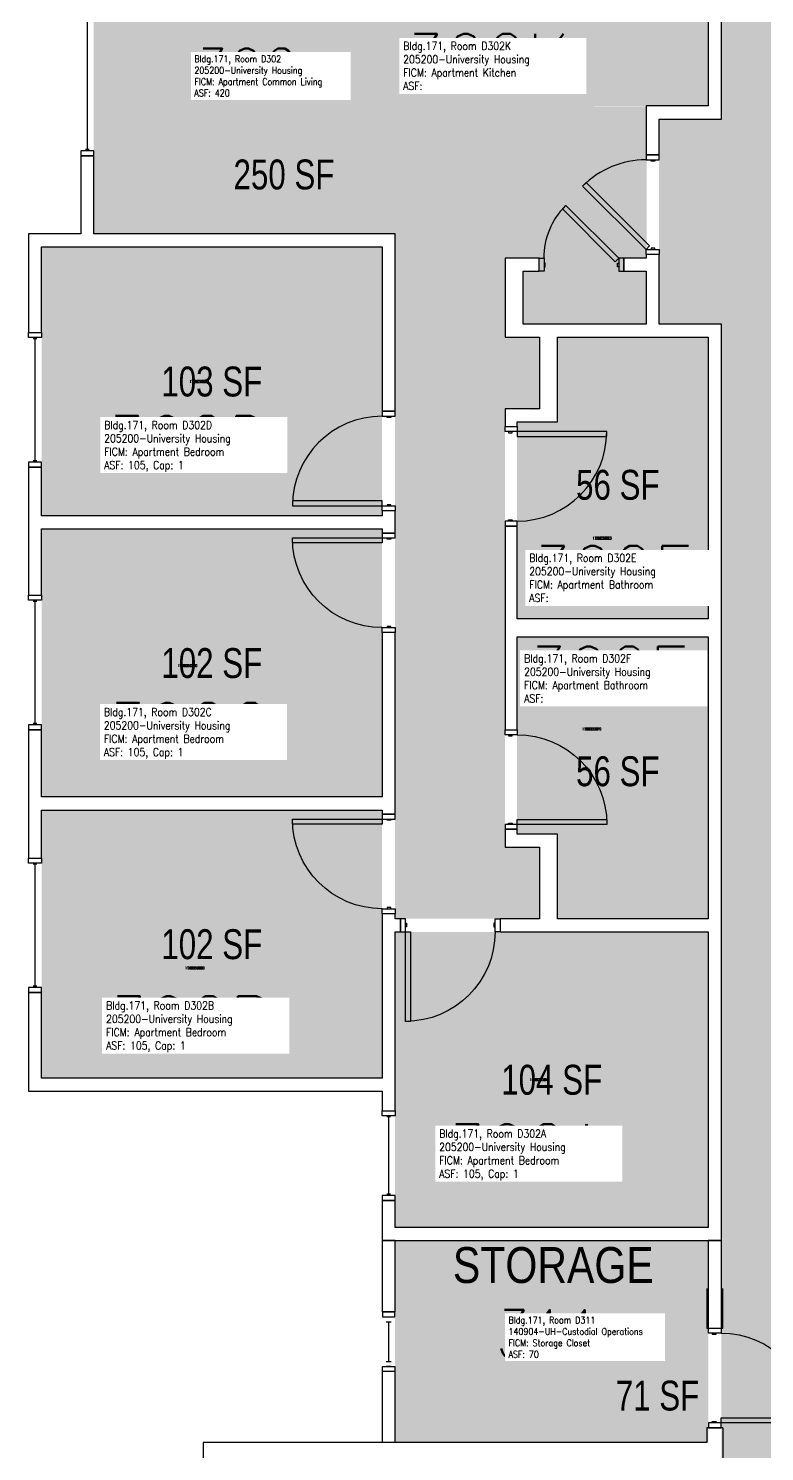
# Model space of a CAD drawing. Header units: inches. Extents: x -102 to 1651, y 245 to 1632.
# Drawn here: x -102 to 194, y 729 to 1301 of the extents above; entities that cross this region are included whole.
import ezdxf
from ezdxf.enums import TextEntityAlignment as Align

# ---------------------------------------------------------------- set-up
doc = ezdxf.new("R2010")
doc.units = ezdxf.units.IN
doc.header["$LTSCALE"] = 48
doc.header["$MEASUREMENT"] = 0
for name, color, linetype in [('A-AREA-IDEN', 1, 'Continuous'), ('A-DOOR', 2, 'Continuous'), ('A-GLAZ', 1, 'Continuous'), ('A-IDEN-RNUM', 7, 'Continuous'), ('A-IDEN-SNUM', 4, 'Continuous'), ('A-IDEN-VNUM', 4, 'Continuous'), ('A-WALL', 5, 'Continuous'), ('AREA-TEXT', 3, 'Continuous'), ('Rooms-Category-Color', 7, 'Continuous'), ('Rooms-College-Color', 7, 'Continuous'), ('Rooms-Department-Color', 7, 'Continuous'), ('Rooms-Division-Color', 7, 'Continuous'), ('Rooms-Information', 7, 'Continuous')]:
    doc.layers.add(name, color=color, linetype=linetype)
doc.styles.add('AREA', font='arial.ttf', dxfattribs={"width": 0.75, "height": 12})
doc.styles.add('ROOMSNUMBER', font='txt.shx', dxfattribs={"height": 0.03})
doc.styles.add('ROOMVNUMBER', font='simplex.shx', dxfattribs={"width": 0.85})
doc.styles.get("Standard").update_dxf_attribs({"font": 'ARIALN.TTF'})

msp = doc.modelspace()

# ---------------------------------------------------------------- hatches: boundary and pattern name
h = msp.add_hatch()
h.set_pattern_fill('ANSI31', color=256, angle=90, style=0)
h.set_pattern_definition([(135, (-474.46835, 754.76828), (-0.088388348, -0.088388348), [])])
h.paths.add_polyline_path([(109.48, 1086.24), (109.48, 1144.97), (118.69, 1144.97), (118.69, 1086.24)], flags=9)
at = {"layer": 'Rooms-Category-Color', "true_color": 0xadadad}
msp.add_hatch(color=253, dxfattribs=at).paths.add_polyline_path([(977.88, 1269.75), (977.88, 1273.75), (989.63, 1273.75), (989.63, 1275.75), (993.75, 1275.75), (992, 1347.75), (989.63, 1347.75), (989.63, 1349.75), (977.88, 1349.75), (977.88, 1353.75), (615.09, 1353.75), (615.09, 1378.75), (532.77, 1378.75), (532.77, 1353.75), (348.73, 1353.75), (348.73, 1378.75), (266.41, 1378.75), (266.41, 1353.75), (176.62, 1353.75), (176.62, 1264.36), (151.63, 1264.36), (151.63, 1182.03), (176.62, 1182.03), (176.62, 594.37), (236.63, 594.37), (236.63, 985.16), (261.63, 985.16), (261.63, 1067.48), (236.63, 1067.48), (236, 1270.38), (381, 1270.38), (381, 1248.88), (526.58, 1248.87), (526.58, 1248.75), (568.58, 1248.75), (568.58, 1269.75), (654.53, 1269.75), (654.53, 1293.75), (900.22, 1293.75), (900.22, 1269.75)])
at = {"layer": 'Rooms-Category-Color', "true_color": 0x728ef3}
for points in [[(41.23, 1353.75), (41.23, 1269.61), (146.65, 1269.49), (146.65, 1208.36), (137.41, 1208.48), (137.41, 1203.23), (146.36, 1203.23), (146.36, 1182.03), (96.98, 1182.03), (96.98, 1203.23), (103.41, 1203.23), (103.41, 1208.48), (89.73, 1208.48), (89.73, 1176.78), (103.61, 1176.78), (103.61, 1147.66), (89.73, 1147.85), (89.73, 972.19), (103.61, 972), (103.61, 943.25), (45.61, 943.25), (45.61, 1218.25), (-75.39, 1218.25), (-75.39, 1353.75)], [(171.36, 1269.61), (41.23, 1269.61), (41.23, 1339.75), (55.86, 1339.75), (55.86, 1353.75), (171.36, 1353.75)], [(-96.38, 1212.95), (-96.38, 1104.95), (40.37, 1104.95), (40.37, 1212.95)], [(171.37, 1063.59), (94.62, 1063.59), (94.62, 1142.74), (110.87, 1142.74), (110.87, 1176.74), (171.37, 1176.74)], [(-96.38, 992.08), (40.37, 992.08), (40.37, 1099.7), (-96.38, 1099.7)], [(171.37, 943.2), (110.87, 943.2), (110.87, 977.2), (94.62, 977.2), (94.62, 1056.34), (171.37, 1056.34)], [(40.37, 879.2), (-96.38, 879.2), (-96.38, 986.83), (40.37, 986.83)], [(171.37, 819.2), (45.62, 819.2), (45.62, 937.95), (171.37, 937.95)], [(171.37, 813.95), (171.37, 732.83), (45.62, 732.83), (45.62, 813.95)]]:
    msp.add_hatch(color=171, dxfattribs=at).paths.add_polyline_path(points)
at = {"layer": 'Rooms-College-Color', "true_color": 0xadadad}
for points in [[(977.88, 1269.75), (977.88, 1273.75), (989.63, 1273.75), (989.63, 1275.75), (993.75, 1275.75), (992, 1347.75), (989.63, 1347.75), (989.63, 1349.75), (977.88, 1349.75), (977.88, 1353.75), (615.09, 1353.75), (615.09, 1378.75), (532.77, 1378.75), (532.77, 1353.75), (348.73, 1353.75), (348.73, 1378.75), (266.41, 1378.75), (266.41, 1353.75), (176.62, 1353.75), (176.62, 1264.36), (151.63, 1264.36), (151.63, 1182.03), (176.62, 1182.03), (176.62, 594.37), (236.63, 594.37), (236.63, 985.16), (261.63, 985.16), (261.63, 1067.48), (236.63, 1067.48), (236, 1270.38), (381, 1270.38), (381, 1248.88), (526.58, 1248.87), (526.58, 1248.75), (568.58, 1248.75), (568.58, 1269.75), (654.53, 1269.75), (654.53, 1293.75), (900.22, 1293.75), (900.22, 1269.75)], [(41.23, 1353.75), (41.23, 1269.61), (146.65, 1269.49), (146.65, 1208.36), (137.41, 1208.48), (137.41, 1203.23), (146.36, 1203.23), (146.36, 1182.03), (96.98, 1182.03), (96.98, 1203.23), (103.41, 1203.23), (103.41, 1208.48), (89.73, 1208.48), (89.73, 1176.78), (103.61, 1176.78), (103.61, 1147.66), (89.73, 1147.85), (89.73, 972.19), (103.61, 972), (103.61, 943.25), (45.61, 943.25), (45.61, 1218.25), (-75.39, 1218.25), (-75.39, 1353.75)], [(171.36, 1269.61), (41.23, 1269.61), (41.23, 1339.75), (55.86, 1339.75), (55.86, 1353.75), (171.36, 1353.75)], [(-96.38, 1212.95), (-96.38, 1104.95), (40.37, 1104.95), (40.37, 1212.95)], [(171.37, 1063.59), (94.62, 1063.59), (94.62, 1142.74), (110.87, 1142.74), (110.87, 1176.74), (171.37, 1176.74)], [(-96.38, 992.08), (40.37, 992.08), (40.37, 1099.7), (-96.38, 1099.7)], [(171.37, 943.2), (110.87, 943.2), (110.87, 977.2), (94.62, 977.2), (94.62, 1056.34), (171.37, 1056.34)], [(40.37, 879.2), (-96.38, 879.2), (-96.38, 986.83), (40.37, 986.83)], [(171.37, 819.2), (45.62, 819.2), (45.62, 937.95), (171.37, 937.95)], [(171.37, 813.95), (171.37, 732.83), (45.62, 732.83), (45.62, 813.95)]]:
    msp.add_hatch(color=253, dxfattribs=at).paths.add_polyline_path(points)
at = {"layer": 'Rooms-Department-Color', "true_color": 0xacacac}
msp.add_hatch(color=253, dxfattribs=at).paths.add_polyline_path([(977.88, 1269.75), (977.88, 1273.75), (989.63, 1273.75), (989.63, 1275.75), (993.75, 1275.75), (992, 1347.75), (989.63, 1347.75), (989.63, 1349.75), (977.88, 1349.75), (977.88, 1353.75), (615.09, 1353.75), (615.09, 1378.75), (532.77, 1378.75), (532.77, 1353.75), (348.73, 1353.75), (348.73, 1378.75), (266.41, 1378.75), (266.41, 1353.75), (176.62, 1353.75), (176.62, 1264.36), (151.63, 1264.36), (151.63, 1182.03), (176.62, 1182.03), (176.62, 594.37), (236.63, 594.37), (236.63, 985.16), (261.63, 985.16), (261.63, 1067.48), (236.63, 1067.48), (236, 1270.38), (381, 1270.38), (381, 1248.88), (526.58, 1248.87), (526.58, 1248.75), (568.58, 1248.75), (568.58, 1269.75), (654.53, 1269.75), (654.53, 1293.75), (900.22, 1293.75), (900.22, 1269.75)])
at = {"layer": 'Rooms-Department-Color', "true_color": 0x604aed}
for points in [[(41.23, 1353.75), (41.23, 1269.61), (146.65, 1269.49), (146.65, 1208.36), (137.41, 1208.48), (137.41, 1203.23), (146.36, 1203.23), (146.36, 1182.03), (96.98, 1182.03), (96.98, 1203.23), (103.41, 1203.23), (103.41, 1208.48), (89.73, 1208.48), (89.73, 1176.78), (103.61, 1176.78), (103.61, 1147.66), (89.73, 1147.85), (89.73, 972.19), (103.61, 972), (103.61, 943.25), (45.61, 943.25), (45.61, 1218.25), (-75.39, 1218.25), (-75.39, 1353.75)], [(171.36, 1269.61), (41.23, 1269.61), (41.23, 1339.75), (55.86, 1339.75), (55.86, 1353.75), (171.36, 1353.75)], [(-96.38, 1212.95), (-96.38, 1104.95), (40.37, 1104.95), (40.37, 1212.95)], [(171.37, 1063.59), (94.62, 1063.59), (94.62, 1142.74), (110.87, 1142.74), (110.87, 1176.74), (171.37, 1176.74)], [(-96.38, 992.08), (40.37, 992.08), (40.37, 1099.7), (-96.38, 1099.7)], [(171.37, 943.2), (110.87, 943.2), (110.87, 977.2), (94.62, 977.2), (94.62, 1056.34), (171.37, 1056.34)], [(40.37, 879.2), (-96.38, 879.2), (-96.38, 986.83), (40.37, 986.83)], [(171.37, 819.2), (45.62, 819.2), (45.62, 937.95), (171.37, 937.95)], [(171.37, 813.95), (171.37, 732.83), (45.62, 732.83), (45.62, 813.95)]]:
    msp.add_hatch(color=173, dxfattribs=at).paths.add_polyline_path(points)
at = {"layer": 'Rooms-Division-Color', "true_color": 0xadadad}
msp.add_hatch(color=253, dxfattribs=at).paths.add_polyline_path([(977.88, 1269.75), (977.88, 1273.75), (989.63, 1273.75), (989.63, 1275.75), (993.75, 1275.75), (992, 1347.75), (989.63, 1347.75), (989.63, 1349.75), (977.88, 1349.75), (977.88, 1353.75), (615.09, 1353.75), (615.09, 1378.75), (532.77, 1378.75), (532.77, 1353.75), (348.73, 1353.75), (348.73, 1378.75), (266.41, 1378.75), (266.41, 1353.75), (176.62, 1353.75), (176.62, 1264.36), (151.63, 1264.36), (151.63, 1182.03), (176.62, 1182.03), (176.62, 594.37), (236.63, 594.37), (236.63, 985.16), (261.63, 985.16), (261.63, 1067.48), (236.63, 1067.48), (236, 1270.38), (381, 1270.38), (381, 1248.88), (526.58, 1248.87), (526.58, 1248.75), (568.58, 1248.75), (568.58, 1269.75), (654.53, 1269.75), (654.53, 1293.75), (900.22, 1293.75), (900.22, 1269.75)])
at = {"layer": 'Rooms-Division-Color', "true_color": 0x604aed}
for points in [[(41.23, 1353.75), (41.23, 1269.61), (146.65, 1269.49), (146.65, 1208.36), (137.41, 1208.48), (137.41, 1203.23), (146.36, 1203.23), (146.36, 1182.03), (96.98, 1182.03), (96.98, 1203.23), (103.41, 1203.23), (103.41, 1208.48), (89.73, 1208.48), (89.73, 1176.78), (103.61, 1176.78), (103.61, 1147.66), (89.73, 1147.85), (89.73, 972.19), (103.61, 972), (103.61, 943.25), (45.61, 943.25), (45.61, 1218.25), (-75.39, 1218.25), (-75.39, 1353.75)], [(171.36, 1269.61), (41.23, 1269.61), (41.23, 1339.75), (55.86, 1339.75), (55.86, 1353.75), (171.36, 1353.75)], [(-96.38, 1212.95), (-96.38, 1104.95), (40.37, 1104.95), (40.37, 1212.95)], [(171.37, 1063.59), (94.62, 1063.59), (94.62, 1142.74), (110.87, 1142.74), (110.87, 1176.74), (171.37, 1176.74)], [(-96.38, 992.08), (40.37, 992.08), (40.37, 1099.7), (-96.38, 1099.7)], [(171.37, 943.2), (110.87, 943.2), (110.87, 977.2), (94.62, 977.2), (94.62, 1056.34), (171.37, 1056.34)], [(40.37, 879.2), (-96.38, 879.2), (-96.38, 986.83), (40.37, 986.83)], [(171.37, 819.2), (45.62, 819.2), (45.62, 937.95), (171.37, 937.95)], [(171.37, 813.95), (171.37, 732.83), (45.62, 732.83), (45.62, 813.95)]]:
    msp.add_hatch(color=173, dxfattribs=at).paths.add_polyline_path(points)

# ---------------------------------------------------------------- linework, layer by layer
at = {"layer": 'A-DOOR'}
for points in [[(151.63, 1247.97), (151.63, 1249.97), (146.38, 1249.97), (146.38, 1247.97)], [(149.88, 1247.97), (149.88, 1247.47), (148.38, 1247.47), (148.38, 1247.97)], [(146.38, 1211.97), (147.79, 1213.38), (122.33, 1238.84), (120.92, 1237.42)], [(135.42, 1208.48), (134.01, 1207.07), (112.8, 1228.28), (114.21, 1229.69)], [(151.63, 1211.97), (151.63, 1209.97), (146.38, 1209.97), (146.38, 1211.97)], [(149.88, 1211.97), (149.88, 1212.47), (148.38, 1212.47), (148.38, 1211.97)], [(105.42, 1203.23), (103.42, 1203.23), (103.42, 1208.48), (105.42, 1208.48)], [(105.42, 1204.98), (105.92, 1204.98), (105.92, 1206.48), (105.42, 1206.48)], [(135.42, 1204.98), (134.92, 1204.98), (134.92, 1206.48), (135.42, 1206.48)], [(135.42, 1203.23), (137.42, 1203.23), (137.42, 1208.48), (135.42, 1208.48)], [(45.62, 1145), (45.62, 1147), (40.37, 1147), (40.37, 1145)], [(43.88, 1145), (43.88, 1144.5), (42.38, 1144.5), (42.38, 1145)], [(89.75, 1138.89), (89.75, 1140.89), (94.62, 1140.89), (94.62, 1138.89)], [(91.13, 1138.89), (91.13, 1138.39), (92.63, 1138.39), (92.63, 1138.89)], [(94.62, 1138.89), (94.62, 1136.89), (130.63, 1136.89), (130.63, 1138.89)], [(40.37, 1109), (40.37, 1111), (4.38, 1111), (4.38, 1109)], [(45.62, 1109), (45.62, 1107), (40.37, 1107), (40.37, 1109)], [(43.88, 1109), (43.88, 1109.5), (42.38, 1109.5), (42.38, 1109)], [(89.75, 1102.89), (89.75, 1100.89), (94.62, 1100.89), (94.62, 1102.89)], [(91.13, 1102.89), (91.13, 1103.39), (92.63, 1103.39), (92.63, 1102.89)], [(45.62, 1096.12), (45.62, 1098.12), (40.37, 1098.12), (40.37, 1096.12)], [(40.37, 1096.12), (40.37, 1094.12), (4.38, 1094.12), (4.38, 1096.12)], [(43.88, 1096.12), (43.88, 1095.62), (42.38, 1095.62), (42.38, 1096.12)], [(45.62, 1060.12), (45.62, 1058.12), (40.37, 1058.12), (40.37, 1060.12)], [(43.88, 1060.12), (43.88, 1060.62), (42.38, 1060.62), (42.38, 1060.12)], [(89.75, 1017.14), (89.75, 1019.14), (94.62, 1019.14), (94.62, 1017.14)], [(91.13, 1017.14), (91.13, 1016.64), (92.63, 1016.64), (92.63, 1017.14)], [(40.37, 983.25), (40.37, 981.25), (4.38, 981.25), (4.38, 983.25)], [(45.62, 983.25), (45.62, 985.25), (40.37, 985.25), (40.37, 983.25)], [(43.88, 983.25), (43.88, 982.75), (42.38, 982.75), (42.38, 983.25)], [(94.62, 981.14), (94.62, 983.14), (130.63, 983.14), (130.63, 981.14)], [(89.75, 981.14), (89.75, 979.14), (94.62, 979.14), (94.62, 981.14)], [(91.13, 981.14), (91.13, 981.64), (92.63, 981.64), (92.63, 981.14)], [(45.62, 947.25), (45.62, 945.25), (40.37, 945.25), (40.37, 947.25)], [(43.88, 947.25), (43.88, 947.75), (42.38, 947.75), (42.38, 947.25)], [(49.75, 943.25), (47.75, 943.25), (47.75, 938), (49.75, 938)], [(85.75, 943.25), (87.75, 943.25), (87.75, 938), (85.75, 938)], [(49.75, 941.5), (50.25, 941.5), (50.25, 940), (49.75, 940)], [(49.75, 938), (51.75, 938), (51.75, 902), (49.75, 902)], [(85.75, 941.5), (85.25, 941.5), (85.25, 940), (85.75, 940)], [(171.5, 776.87), (171.5, 778.87), (176.5, 778.87), (176.5, 776.87)], [(173, 776.87), (173, 776.37), (174.5, 776.37), (174.5, 776.87)], [(176.5, 740.87), (176.5, 742.87), (212.5, 742.87), (212.5, 740.87)], [(171.5, 740.87), (171.5, 738.87), (176.5, 738.87), (176.5, 740.87)], [(173, 740.87), (173, 741.37), (174.5, 741.37), (174.5, 740.87)]]:
    msp.add_lwpolyline(points, close=True, dxfattribs=at)
for centre, start, end in [((146.38, 1211.97), 90, 135), ((40.37, 1109), 90, 180), ((94.62, 1138.89), 270, 0)]:
    msp.add_arc(centre, 36, start, end, dxfattribs=at)
at = {"layer": 'A-DOOR', "extrusion": (0, 0, -1)}
for centre, radius, start, end in [((-135.42, 1208.48), 30, 0, 45), ((-40.38, 1096.12), 36, 270, 0), ((-94.63, 981.14), 36, 90, 180), ((-40.38, 983.25), 36, 270, 0), ((-49.75, 938), 36, 180, 270), ((-176.5, 740.87), 36, 90, 180)]:
    msp.add_arc(centre, radius, start, end, dxfattribs=at)
at = {"layer": 'A-GLAZ'}
for p, q in [((-78, 1319.13), (-78, 1252.13)), ((-77.25, 1252.13), (-78.75, 1252.13)), ((-98.25, 1176.09), (-99.75, 1176.09)), ((-99, 1176.09), (-99, 1127.09)), ((-98.25, 1127.09), (-99.75, 1127.09)), ((-98.25, 1070.62), (-99.75, 1070.62)), ((-99, 1070.62), (-99, 1021.62)), ((-98.25, 1021.62), (-99.75, 1021.62)), ((-98.25, 965.1), (-99.75, 965.1)), ((-99, 965.1), (-99, 916.1)), ((-98.25, 916.1), (-99.75, 916.1)), ((43.75, 863.63), (42.25, 863.63)), ((43, 863.63), (43, 832.63)), ((43.75, 832.63), (42.25, 832.63)), ((45.5, 785.44), (40.5, 785.44)), ((40.5, 785.44), (40.5, 783.44)), ((40.5, 783.44), (45.5, 783.44)), ((42, 783.44), (44, 783.44)), ((45.5, 783.44), (45.5, 785.44)), ((42, 781.44), (44, 781.44)), ((43, 781.44), (43, 765.44)), ((40.5, 761.44), (40.5, 763.44)), ((40.5, 763.44), (45.5, 763.44)), ((45.5, 761.44), (40.5, 761.44)), ((42, 765.44), (44, 765.44)), ((44, 763.44), (42, 763.44)), ((45.5, 763.44), (45.5, 761.44))]:
    msp.add_line(p, q, dxfattribs=at)
for points in [[(-80.62, 1251.63), (-80.62, 1249.63), (-75.37, 1249.63), (-75.37, 1251.63)], [(-101.62, 1176.59), (-101.62, 1178.59), (-96.38, 1178.59), (-96.38, 1176.59)], [(-101.62, 1126.59), (-101.62, 1124.59), (-96.38, 1124.59), (-96.38, 1126.59)], [(-101.62, 1071.12), (-101.62, 1073.12), (-96.38, 1073.12), (-96.38, 1071.12)], [(-101.62, 1021.12), (-101.62, 1019.12), (-96.38, 1019.12), (-96.38, 1021.12)], [(-101.62, 965.6), (-101.62, 967.6), (-96.38, 967.6), (-96.38, 965.6)], [(-101.62, 915.6), (-101.62, 913.6), (-96.38, 913.6), (-96.38, 915.6)], [(40.37, 864.13), (40.37, 866.13), (45.62, 866.13), (45.62, 864.13)], [(40.37, 832.13), (40.37, 830.13), (45.62, 830.13), (45.62, 832.13)]]:
    msp.add_lwpolyline(points, close=True, dxfattribs=at)
at = {"layer": 'A-WALL'}
for p, q in [((176.62, 1264.36), (176.62, 1359)), ((171.37, 1353.75), (171.37, 1269.61)), ((146.38, 1269.61), (146.38, 1249.97)), ((171.37, 1269.61), (146.38, 1269.61)), ((151.63, 1249.97), (151.63, 1264.36)), ((151.63, 1264.36), (176.62, 1264.36)), ((-80.62, 1249.63), (-80.62, 1218.25)), ((-75.37, 1249.63), (-80.62, 1249.63)), ((-75.37, 1218.25), (-75.37, 1249.63)), ((146.38, 1249.97), (151.63, 1249.97)), ((-101.62, 1218.25), (-101.62, 1178.59)), ((-80.62, 1218.25), (-101.62, 1218.25)), ((45.62, 1218.25), (-75.37, 1218.25)), ((45.62, 1147), (45.62, 1218.25)), ((-96.38, 1178.59), (-96.38, 1213)), ((-96.38, 1213), (40.37, 1213)), ((40.37, 1213), (40.37, 1147)), ((89.75, 1208.48), (89.75, 1176.78)), ((103.42, 1208.48), (89.75, 1208.48)), ((103.42, 1203.23), (103.42, 1208.48)), ((146.38, 1208.48), (137.42, 1208.48)), ((137.42, 1208.48), (137.42, 1203.23)), ((146.38, 1209.97), (146.38, 1208.48)), ((151.63, 1209.97), (146.38, 1209.97)), ((151.63, 1182.03), (151.63, 1209.97)), ((97, 1182.03), (97, 1203.23)), ((97, 1203.23), (103.42, 1203.23)), ((137.42, 1203.23), (146.38, 1203.23)), ((146.38, 1203.23), (146.38, 1182.03)), ((-101.62, 1178.59), (-96.38, 1178.59)), ((146.38, 1182.03), (97, 1182.03)), ((176.62, 1182.03), (151.63, 1182.03)), ((176.62, 942.62), (176.62, 1182.03)), ((89.75, 1176.78), (103.63, 1176.78)), ((103.63, 1176.78), (103.63, 1148.03)), ((110.87, 1142.78), (110.87, 1176.78)), ((110.87, 1176.78), (171.37, 1176.78)), ((171.37, 1176.78), (171.37, 1063.64)), ((40.37, 1147), (45.62, 1147)), ((89.75, 1148.03), (89.75, 1140.89)), ((103.63, 1148.03), (89.75, 1148.03)), ((89.75, 1140.89), (94.62, 1140.89)), ((94.62, 1140.89), (94.62, 1142.78)), ((94.62, 1142.78), (110.87, 1142.78)), ((-101.62, 1124.59), (-101.62, 1073.12)), ((-96.38, 1124.59), (-101.62, 1124.59)), ((-96.38, 1105), (-96.38, 1124.59)), ((40.37, 1105), (-96.38, 1105)), ((40.37, 1107), (40.37, 1105)), ((45.62, 1107), (40.37, 1107)), ((45.62, 1098.12), (45.62, 1107)), ((-96.38, 1073.12), (-96.38, 1099.75)), ((-96.38, 1099.75), (40.37, 1099.75)), ((40.37, 1099.75), (40.37, 1098.12)), ((40.37, 1098.12), (45.62, 1098.12)), ((89.75, 1100.89), (89.75, 1019.14)), ((94.62, 1100.89), (89.75, 1100.89)), ((94.62, 1063.64), (94.62, 1100.89)), ((-101.62, 1073.12), (-96.38, 1073.12)), ((171.37, 1063.64), (94.62, 1063.64)), ((40.37, 1058.12), (40.37, 992.12)), ((45.62, 1058.12), (40.37, 1058.12)), ((45.62, 985.25), (45.62, 1058.12)), ((94.62, 1019.14), (94.62, 1056.39)), ((94.62, 1056.39), (171.37, 1056.39)), ((171.37, 1056.39), (171.37, 943.25)), ((-96.38, 1019.12), (-101.62, 1019.12)), ((-101.62, 1019.12), (-101.62, 967.6)), ((-96.38, 992.12), (-96.38, 1019.12)), ((89.75, 1019.14), (94.62, 1019.14)), ((40.37, 992.12), (-96.38, 992.12)), ((-96.38, 986.87), (40.37, 986.87)), ((-96.38, 967.6), (-96.38, 986.87)), ((40.37, 986.87), (40.37, 985.25)), ((40.37, 985.25), (45.62, 985.25)), ((89.75, 979.14), (89.75, 972)), ((94.62, 979.14), (89.75, 979.14)), ((94.62, 977.25), (94.62, 979.14)), ((110.87, 977.25), (94.62, 977.25)), ((110.87, 943.25), (110.87, 977.25)), ((89.75, 972), (103.63, 972)), ((103.63, 972), (103.63, 943.25)), ((-101.62, 967.6), (-96.38, 967.6)), ((40.37, 945.25), (40.37, 879.25)), ((45.62, 945.25), (40.37, 945.25)), ((45.62, 943.25), (45.62, 945.25)), ((47.75, 943.25), (45.62, 943.25)), ((47.75, 938), (47.75, 943.25)), ((90.38, 943.25), (87.75, 943.25)), ((87.75, 943.25), (87.75, 938)), ((103.63, 943.25), (90.38, 943.25)), ((171.37, 943.25), (110.87, 943.25)), ((45.62, 874.62), (45.62, 938)), ((45.62, 938), (47.75, 938)), ((87.75, 938), (90.38, 938)), ((90.38, 938), (171.37, 938)), ((171.37, 938), (171.37, 819.25)), ((176.62, 814), (176.62, 942.62)), ((-101.62, 913.6), (-101.62, 874)), ((-96.38, 913.6), (-101.62, 913.6)), ((-96.38, 879.25), (-96.38, 913.6)), ((40.37, 879.25), (-96.38, 879.25)), ((45.62, 866.13), (45.62, 874.62)), ((-101.62, 874), (40.37, 874)), ((40.37, 874), (40.37, 866.13)), ((40.37, 866.13), (45.62, 866.13)), ((40.37, 830.13), (40.37, 814)), ((45.62, 830.13), (40.37, 830.13)), ((45.62, 819.25), (45.62, 830.13)), ((171.37, 819.25), (45.62, 819.25)), ((40.37, 814), (40.37, 785.44)), ((45.62, 814), (40.37, 814)), ((40.37, 814), (176.62, 814)), ((45.62, 785.44), (45.62, 814)), ((176.62, 814), (171.37, 814)), ((171.37, 814), (171.37, 778.87)), ((176.62, 778.87), (176.62, 814)), ((170.75, 794.75), (170.75, 778.87)), ((177.25, 778.87), (177.25, 794.75)), ((40.37, 785.44), (45.62, 785.44)), ((170.75, 778.87), (177.25, 778.87)), ((171.37, 778.87), (176.62, 778.87)), ((40.37, 761.44), (40.37, 732.87)), ((45.62, 761.44), (40.37, 761.44)), ((45.62, 732.87), (45.62, 761.44)), ((177.25, 738.87), (170.75, 738.87)), ((170.75, 738.87), (170.75, 732.87)), ((177.25, 738.87), (177.25, 672)), ((-31.5, 732.87), (-31.5, 714.12)), ((170.75, 732.87), (-31.5, 732.87))]:
    msp.add_line(p, q, dxfattribs=at)

# ---------------------------------------------------------------- texts
at = {"layer": 'A-AREA-IDEN'}
msp.add_text('STORAGE', height=14.4, dxfattribs=at).set_placement((109.14, 796.98), align=Align.CENTER)
at = {"layer": 'A-IDEN-RNUM', "style": 'ROOMSNUMBER', "width": 0.85}
for s, p in [('0302-K0', (70.13, 1287.58)), ('0302-00', (-14.21, 1284.32)), ('0302-D0', (-33.1, 1158.93)), ('0302-E0', (128.72, 1096.02)), ('0302-C0', (-37.78, 1044.83)), ('0302-F0', (124.56, 1019.44)), ('0302-B0', (-34.84, 923.46)), ('0302-A0', (103.53, 878.65)), ('0311-00', (102.89, 777.19))]:
    msp.add_text(s, height=1, dxfattribs=at).set_placement(p, align=Align.MIDDLE_CENTER)
at = {"layer": 'A-IDEN-SNUM', "style": 'ROOMSNUMBER', "width": 0.85}
for s, p in [('1710D302K0', (70.13, 1287.58)), ('1710D30200', (-14.21, 1284.32)), ('1710D302D0', (-33.1, 1158.93)), ('1710D302E0', (128.72, 1096.02)), ('1710D302C0', (-37.78, 1044.83)), ('1710D302F0', (124.56, 1019.44)), ('1710D302B0', (-34.84, 923.46)), ('1710D302A0', (103.53, 878.65)), ('1710D31100', (102.89, 777.19))]:
    msp.add_text(s, height=1, dxfattribs=at).set_placement(p, align=Align.MIDDLE_CENTER)
at = {"layer": 'A-IDEN-VNUM', "style": 'ROOMVNUMBER', "width": 0.85}
for s, height, p in [('302K', 22.5, (82.56, 1287.26)), ('302', 19.2, (-14.02, 1283.02)), ('302D', 22.5, (-37.52, 1133.98)), ('302E', 22.5, (132.73, 1081.67)), ('302F', 22.5, (130.68, 1041.32)), ('302C', 22.5, (-37.2, 1018.73)), ('302B', 22.5, (-36.75, 900.89)), ('302A', 22.5, (97.92, 849.44)), ('311', 19.2, (107.07, 776.58))]:
    msp.add_text(s, height=height, dxfattribs=at).set_placement(p, align=Align.MIDDLE_CENTER)
at = {"layer": 'AREA-TEXT', "style": 'AREA', "width": 0.75}
for s, p in [('250 SF', (0.99, 1242.09)), ('103 SF', (-28, 1158.95)), ('56 SF', (135.06, 1117.48)), ('102 SF', (-28, 1045.89)), ('56 SF', (135.06, 1002.46)), ('102 SF', (-28, 933.02)), ('104 SF', (108.5, 878.58)), ('71 SF', (151, 751.77))]:
    msp.add_text(s, height=12, dxfattribs=at).set_placement(p, align=Align.MIDDLE_CENTER)

# ---------------------------------------------------------------- next in the draw order: texts
at = {"layer": 'Rooms-Information', "attachment_point": 7, "style": 'ROOMVNUMBER', "bg_fill": 3, "box_fill_scale": 1.5, "bg_fill_color": 256, "bg_fill_true_color": 13158600, "bg_fill_transparency": 0}
for s, insert, char_height, width in [('Bldg.171, Room D302K^M^J205200-University Housing^M^JFICM: Apartment Kitchen^M^JASF: ', (48.86, 1276.01), 3.2143, 72), ('Bldg.171, Room D302^M^J205200-University Housing^M^JFICM: Apartment Common Living^M^JASF: 420', (-35, 1273.42), 2.7429, 61.44), ('Bldg.171, Room D302D^M^J205200-University Housing^M^JFICM: Apartment Bedroom^M^JASF: 105, Cap: 1', (-71.22, 1122.73), 3.2143, 72), ('Bldg.171, Room D302E^M^J205200-University Housing^M^JFICM: Apartment Bathroom^M^JASF: ', (99.49, 1070.42), 3.2143, 72), ('Bldg.171, Room D302F^M^J205200-University Housing^M^JFICM: Apartment Bathroom^M^JASF: ', (97.43, 1030.07), 3.2143, 72), ('Bldg.171, Room D302C^M^J205200-University Housing^M^JFICM: Apartment Bedroom^M^JASF: 105, Cap: 1', (-71.35, 1007.48), 3.2143, 72), ('Bldg.171, Room D302B^M^J205200-University Housing^M^JFICM: Apartment Bedroom^M^JASF: 105, Cap: 1', (-70.44, 889.64), 3.2143, 72), ('Bldg.171, Room D302A^M^J205200-University Housing^M^JFICM: Apartment Bedroom^M^JASF: 105, Cap: 1', (63.31, 838.19), 3.2143, 72), ('Bldg.171, Room D311^M^J140904-UH-Custodial Operations^M^JFICM: Storage Closet^M^JASF: 70', (91.14, 766.98), 2.7429, 61.44)]:
    msp.add_mtext(s, dxfattribs=dict(at, insert=insert, char_height=char_height, width=width))

doc.saveas('drawing.dxf')
